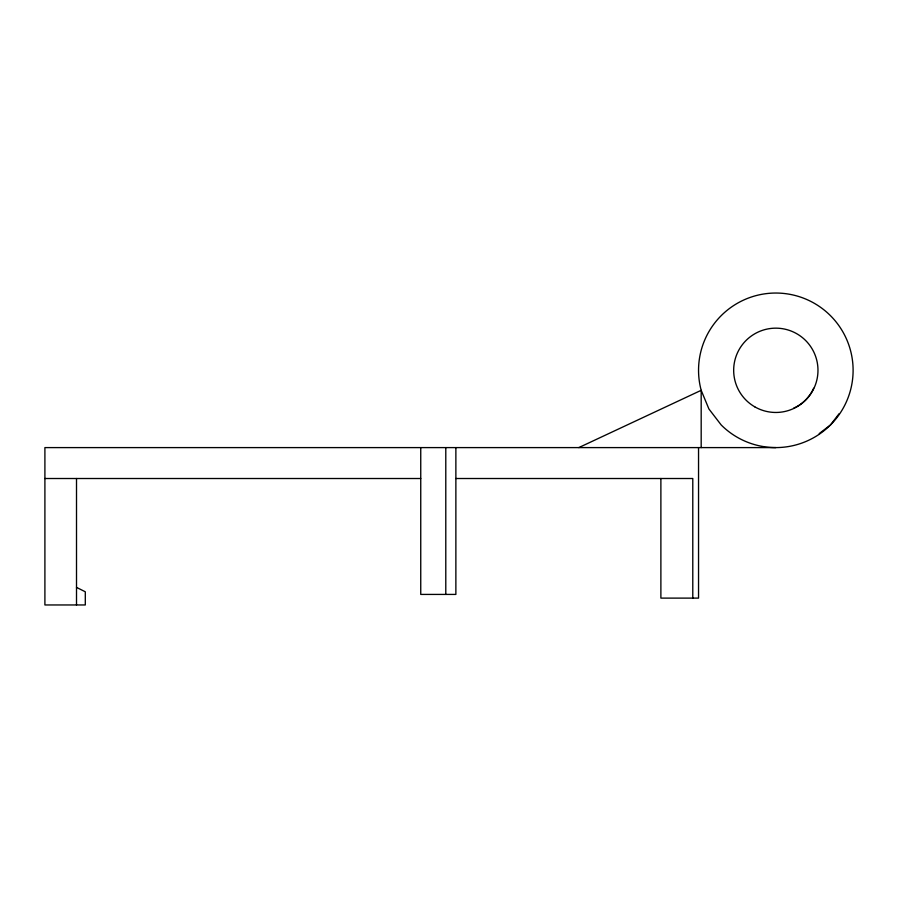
<?xml version="1.0" encoding="UTF-8"?>
<svg xmlns="http://www.w3.org/2000/svg" width="898" height="898" viewBox="0 0 898 898"><rect width="100%" height="100%" fill="white"/><g stroke="black" fill="none" stroke-linecap="round" stroke-linejoin="round"><path stroke-width="1.35" d="M813.633 388.25C809.85 396.938 802.442 404.347 793.753 408.119M839.091 413.72L830.47 424.956L819.223 433.588M578.817 447.597L701.181 390.316A77.273 77.273 0 0 1 782.562 293.332A77.273 77.273 0 0 1 845.86 402.978A77.273 77.273 0 0 1 721.184 424.956L708.904 408.96L701.181 390.316L701.181 447.597M775.827 447.597L44.9 447.597L44.9 604.96L85.299 604.96L85.299 591.782L76.51 587.393M44.9 478.511L420.747 478.511M455.87 478.511L692.785 478.511L692.785 598.113M698.543 447.597L698.543 598.113L660.883 598.113L660.883 478.511M455.87 447.597L455.87 594.42L420.747 594.42L420.747 447.597M445.79 447.597L445.79 594.42M76.51 478.511L76.51 604.96M754.747 406.816A42.15 42.15 0 0 0 817.977 370.313A42.15 42.15 0 0 0 754.747 333.809A42.15 42.15 0 0 0 754.747 406.816"/></g></svg>
